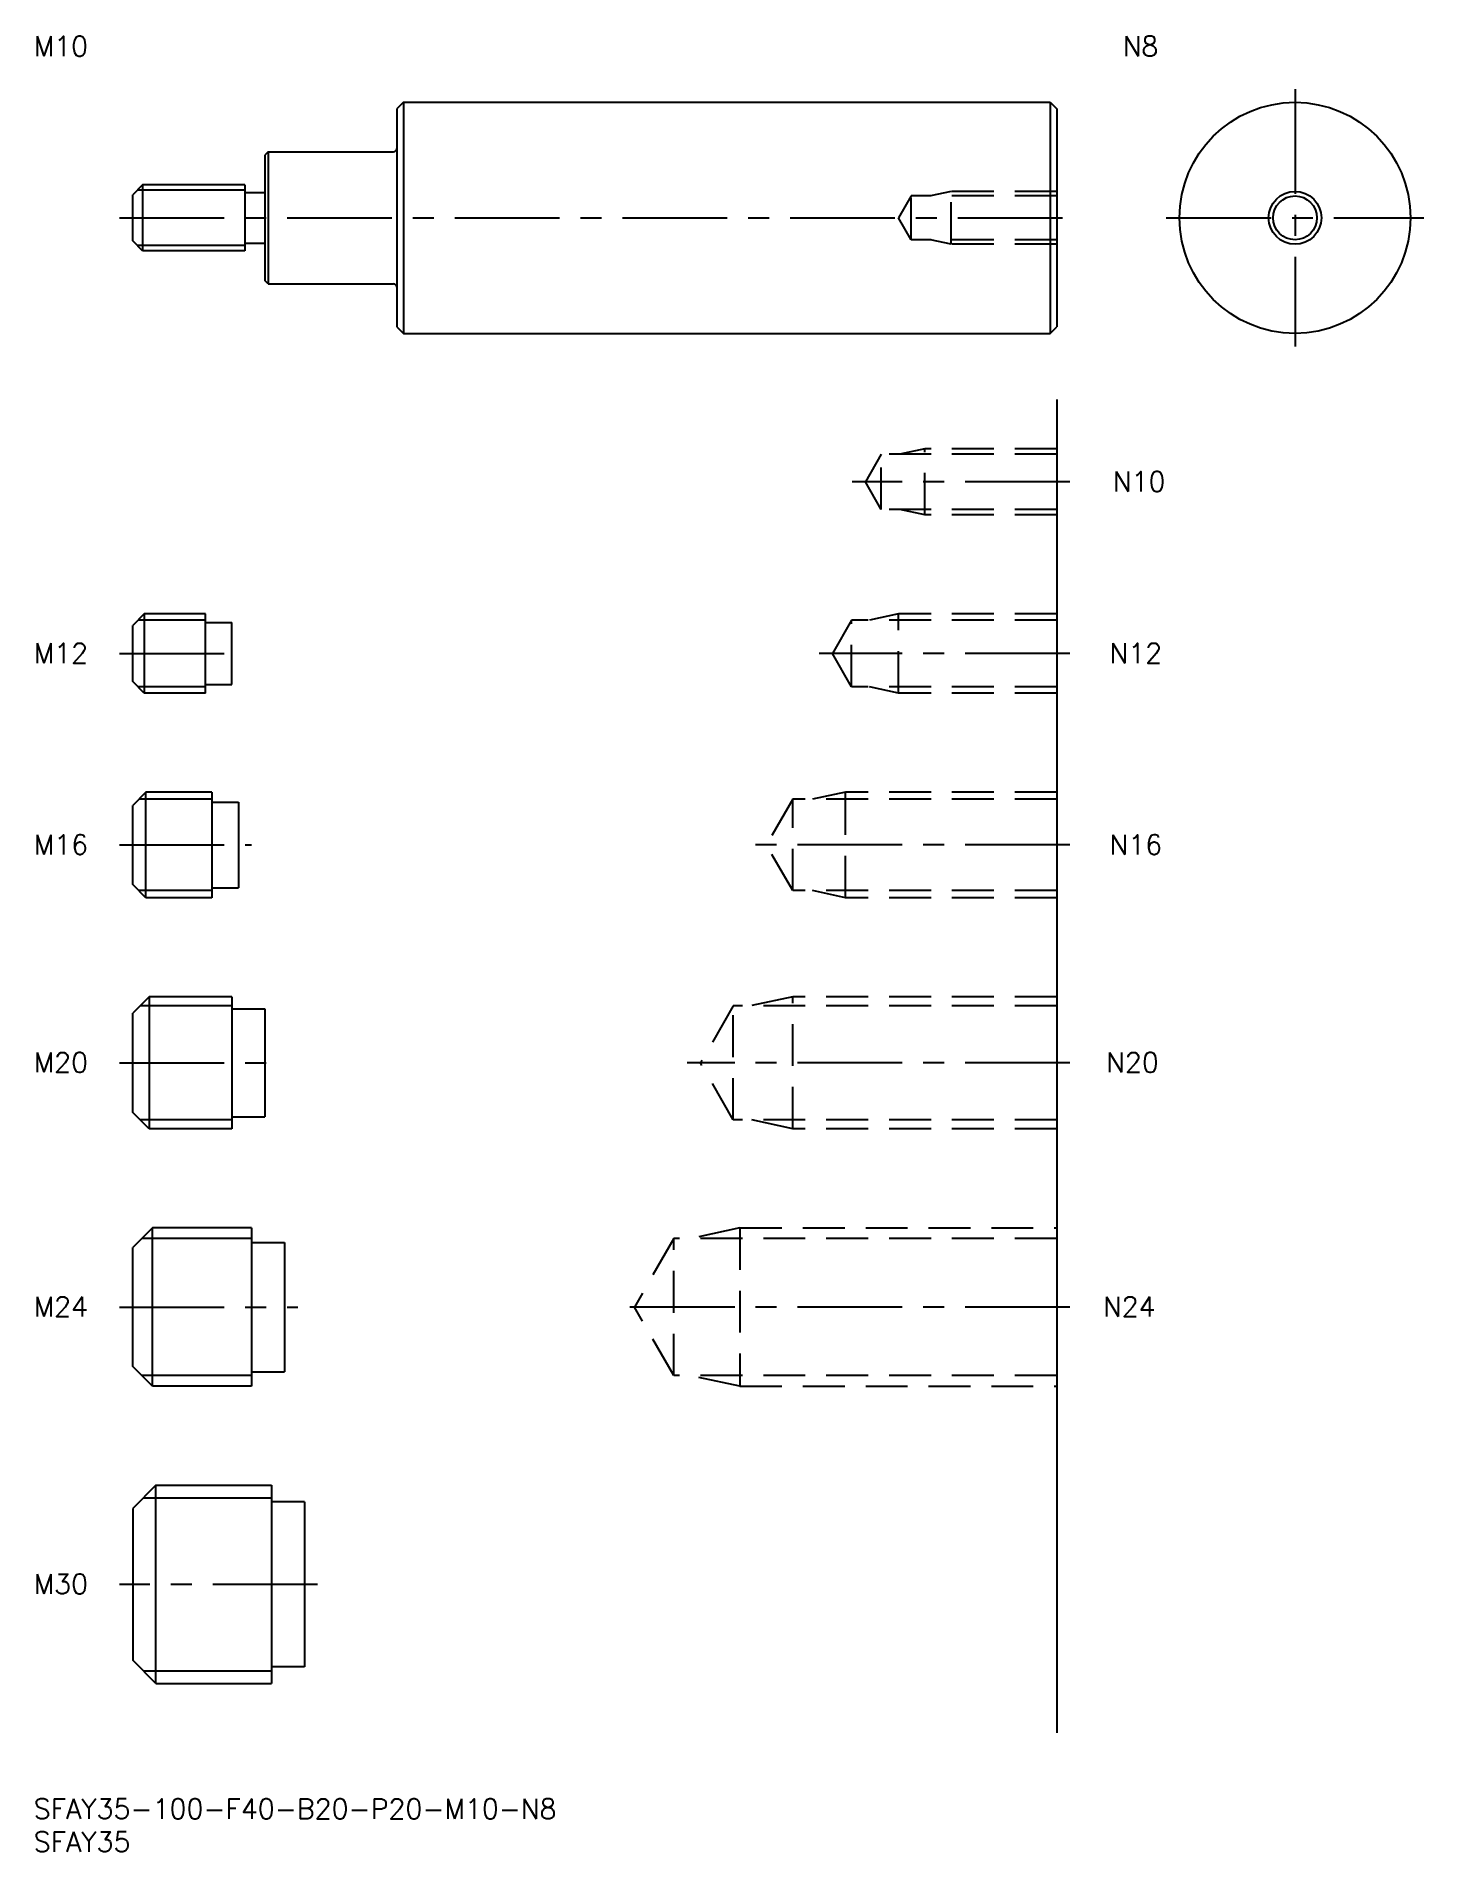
# Model space of a CAD drawing. Extents: x 0 to 211, y -8 to 267.
import ezdxf

# ---------------------------------------------------------------- set-up
doc = ezdxf.new("R2010")
doc.units = 0
doc.header["$LTSCALE"] = 0.5
doc.linetypes.add('CENTER', pattern=[50.8, 31.75, -6.35, 6.35, -6.35])
doc.linetypes.add('DASHED', pattern=[19.05, 12.7, -6.35])
for name, color, linetype in [('MSM_CENTER', 1, 'CENTER'), ('MSM_CONTINUOUS', 7, 'CONTINUOUS'), ('MSM_DASHED', 4, 'DASHED'), ('MSM_NARROW', 5, 'CONTINUOUS'), ('MSM_PART_NUMBER', 7, 'CONTINUOUS')]:
    doc.layers.add(name, color=color, linetype=linetype)
doc.styles.get("Standard").update_dxf_attribs({"font": 'txt.shx', "height": 1, "bigfont": 'bigfont.shx'})

# ---------------------------------------------------------------- blocks, each defined once
blk = doc.blocks.new('*U14')
at = {"layer": 'MSM_PART_NUMBER'}
blk.add_text('SFAY35-100-F40-B20-P20-M10-N8', height=3, dxfattribs=at).set_placement((0, -3))
blk = doc.blocks.new('*U15')
at = {"layer": 'MSM_PART_NUMBER'}
blk.add_text('SFAY35', height=3, dxfattribs=at).set_placement((0, -8))
blk = doc.blocks.new('*U16')
at = {"layer": 'MSM_PART_NUMBER'}
blk.add_text('M30', height=3, dxfattribs=at).set_placement((0, 31.06))
blk = doc.blocks.new('*U17')
at = {"layer": 'MSM_PART_NUMBER'}
blk.add_text('M24', height=3, dxfattribs=at).set_placement((0, 73.06))
blk = doc.blocks.new('*U18')
at = {"layer": 'MSM_PART_NUMBER'}
blk.add_text('M20', height=3, dxfattribs=at).set_placement((0, 110.06))
blk = doc.blocks.new('*U19')
at = {"layer": 'MSM_PART_NUMBER'}
blk.add_text('M16', height=3, dxfattribs=at).set_placement((0, 143.06))
blk = doc.blocks.new('*U20')
at = {"layer": 'MSM_PART_NUMBER'}
blk.add_text('M12', height=3, dxfattribs=at).set_placement((0, 172.06))
blk = doc.blocks.new('*U21')
at = {"layer": 'MSM_PART_NUMBER'}
blk.add_text('N24', height=3, dxfattribs=at).set_placement((162, 73.06))
blk = doc.blocks.new('*U22')
at = {"layer": 'MSM_PART_NUMBER'}
blk.add_text('N16', height=3, dxfattribs=at).set_placement((163, 143.06))
blk = doc.blocks.new('*U23')
at = {"layer": 'MSM_PART_NUMBER'}
blk.add_text('N12', height=3, dxfattribs=at).set_placement((163, 172.06))
blk = doc.blocks.new('*U24')
at = {"layer": 'MSM_PART_NUMBER'}
blk.add_text('N10', height=3, dxfattribs=at).set_placement((163.5, 198.06))
blk = doc.blocks.new('*U25')
at = {"layer": 'MSM_PART_NUMBER'}
blk.add_text('M10', height=3, dxfattribs=at).set_placement((0, 264))
blk = doc.blocks.new('*U26')
at = {"layer": 'MSM_PART_NUMBER'}
blk.add_text('N8', height=3, dxfattribs=at).set_placement((165, 264))
blk = doc.blocks.new('*U27')
at = {"layer": 'MSM_PART_NUMBER'}
blk.add_text('N20', height=3, dxfattribs=at).set_placement((162.5, 110.06))

msp = doc.modelspace()

# ---------------------------------------------------------------- linework, layer by layer
at = {"layer": 'MSM_CENTER'}
for p, q in [((191.1, 259), (191.1, 220)), ((13, 239.5), (157, 239.5)), ((171.6, 239.5), (210.6, 239.5)), ((157, 199.5), (124, 199.5)), ((13, 173.5), (32, 173.5)), ((157, 173.5), (119, 173.5)), ((13, 144.5), (33, 144.5)), ((157, 144.5), (109, 144.5)), ((13, 111.5), (37, 111.5)), ((157, 111.5), (99, 111.5)), ((13, 74.5), (40, 74.5)), ((157, 74.5), (89, 74.5)), ((43, 32.5), (13, 32.5))]:
    msp.add_line(p, q, dxfattribs=at)
at = {"layer": 'MSM_CONTINUOUS'}
for p, q in [((56, 257), (55, 256)), ((55, 256), (55, 223)), ((56, 257), (154, 257)), ((56, 257), (56, 222)), ((154, 257), (154, 222)), ((154, 257), (155, 256)), ((155, 256), (155, 223)), ((35.5, 249.5), (35, 249)), ((35, 249), (35, 230)), ((35.5, 249.5), (54.5, 249.5)), ((35.5, 249.5), (35.5, 229.5)), ((16.5, 244.5), (15, 243)), ((15, 236), (15, 243)), ((32, 244.5), (16.5, 244.5)), ((16.5, 244.5), (16.5, 234.5)), ((32, 244.5), (32, 234.5)), ((32, 243.35), (35, 243.35)), ((16.5, 234.5), (15, 236)), ((32, 234.5), (16.5, 234.5)), ((32, 235.65), (35, 235.65)), ((35.5, 229.5), (35, 230)), ((35.5, 229.5), (54.5, 229.5)), ((55, 223), (56, 222)), ((154, 222), (155, 223)), ((56, 222), (154, 222)), ((155, 212), (155, 10)), ((16.75, 179.5), (15, 177.75)), ((26, 179.5), (16.75, 179.5)), ((16.75, 179.5), (16.75, 167.5)), ((26, 167.5), (26, 179.5)), ((15, 169.25), (15, 177.75)), ((26, 178.2), (30, 178.2)), ((30, 168.8), (30, 178.2)), ((16.75, 167.5), (15, 169.25)), ((26, 168.8), (30, 168.8)), ((26, 167.5), (16.75, 167.5)), ((17, 152.5), (15, 150.5)), ((27, 152.5), (17, 152.5)), ((17, 136.5), (17, 152.5)), ((27, 152.5), (27, 136.5)), ((15, 138.5), (15, 150.5)), ((27, 151), (31, 151)), ((31, 151), (31, 138)), ((17, 136.5), (15, 138.5)), ((27, 138), (31, 138)), ((27, 136.5), (17, 136.5)), ((17.5, 121.5), (15, 119)), ((30, 121.5), (17.5, 121.5)), ((17.5, 121.5), (17.5, 101.5)), ((30, 121.5), (30, 101.5)), ((15, 104), (15, 119)), ((30, 119.7), (35, 119.7)), ((35, 119.7), (35, 103.3)), ((17.5, 101.5), (15, 104)), ((30, 103.3), (35, 103.3)), ((30, 101.5), (17.5, 101.5)), ((18, 86.5), (15, 83.5)), ((33, 86.5), (18, 86.5)), ((18, 62.5), (18, 86.5)), ((33, 86.5), (33, 62.5)), ((15, 65.5), (15, 83.5)), ((33, 84.3), (38, 84.3)), ((38, 84.3), (38, 64.7)), ((18, 62.5), (15, 65.5)), ((33, 64.7), (38, 64.7)), ((33, 62.5), (18, 62.5)), ((18.5, 47.5), (15, 44)), ((18.5, 47.5), (36, 47.5)), ((18.5, 17.5), (18.5, 47.5)), ((36, 47.5), (36, 17.5)), ((41, 45), (36, 45)), ((41, 45), (41, 20)), ((15, 44), (15, 21)), ((18.5, 17.5), (15, 21)), ((41, 20), (36, 20)), ((18.5, 17.5), (36, 17.5))]:
    msp.add_line(p, q, dxfattribs=at)
for radius in [17.5, 3.32]:
    msp.add_circle((191.1, 239.5), radius, dxfattribs=at)
for centre, start, end in [((54.5, 250), 270, 0), ((54.5, 229), 0, 90)]:
    msp.add_arc(centre, 0.5, start, end, dxfattribs=at)
at = {"layer": 'MSM_DASHED'}
for p, q in [((132.92, 242.82), (131, 239.5)), ((132.92, 236.18), (132.92, 242.82)), ((155, 242.82), (132.92, 242.82)), ((139, 243.5), (135.87, 242.82)), ((139, 235.5), (139, 243.5)), ((155, 243.5), (139, 243.5)), ((132.92, 236.18), (131, 239.5)), ((155, 236.18), (132.92, 236.18)), ((139, 235.5), (135.87, 236.18)), ((155, 235.5), (139, 235.5)), ((128.42, 203.69), (126, 199.5)), ((128.42, 195.31), (128.42, 203.69)), ((155, 203.69), (128.42, 203.69)), ((135, 204.5), (131.25, 203.69)), ((135, 194.5), (135, 204.5)), ((155, 204.5), (135, 204.5)), ((128.42, 195.31), (126, 199.5)), ((155, 195.31), (128.42, 195.31)), ((135, 194.5), (131.25, 195.31)), ((155, 194.5), (135, 194.5)), ((131, 179.5), (126.62, 178.55)), ((131, 167.5), (131, 179.5)), ((155, 179.5), (131, 179.5)), ((123.92, 178.55), (121, 173.5)), ((123.92, 168.45), (123.92, 178.55)), ((155, 178.55), (123.92, 178.55)), ((123.92, 168.45), (121, 173.5)), ((155, 168.45), (123.92, 168.45)), ((131, 167.5), (126.62, 168.45)), ((155, 167.5), (131, 167.5)), ((114.99, 151.42), (111, 144.5)), ((114.99, 137.58), (114.99, 151.42)), ((155, 151.42), (114.99, 151.42)), ((123, 152.5), (118, 151.42)), ((123, 136.5), (123, 152.5)), ((155, 152.5), (123, 152.5)), ((114.99, 137.58), (111, 144.5)), ((155, 137.58), (114.99, 137.58)), ((123, 136.5), (118, 137.58)), ((155, 136.5), (123, 136.5)), ((115, 121.5), (108.75, 120.15)), ((155, 121.5), (115, 121.5)), ((115, 101.5), (115, 121.5)), ((105.99, 120.15), (101, 111.5)), ((155, 120.15), (105.99, 120.15)), ((105.99, 102.85), (105.99, 120.15)), ((105.99, 102.85), (101, 111.5)), ((155, 102.85), (105.99, 102.85)), ((115, 101.5), (108.75, 102.85)), ((155, 101.5), (115, 101.5)), ((107, 86.5), (99.5, 84.88)), ((107, 86.5), (155, 86.5)), ((107, 86.5), (107, 62.5)), ((96.99, 84.88), (91, 74.5)), ((96.99, 64.12), (96.99, 84.88)), ((155, 84.88), (96.99, 84.88)), ((96.99, 64.12), (91, 74.5)), ((155, 64.12), (96.99, 64.12)), ((107, 62.5), (99.5, 64.12)), ((107, 62.5), (155, 62.5))]:
    msp.add_line(p, q, dxfattribs=at)
at = {"layer": 'MSM_NARROW'}
for p, q in [((32, 243.69), (15.69, 243.69)), ((32, 235.31), (15.69, 235.31)), ((26, 178.55), (15.8, 178.55)), ((26, 168.45), (15.8, 168.45)), ((27, 151.42), (15.92, 151.42)), ((27, 137.58), (15.92, 137.58)), ((30, 120.15), (16.15, 120.15)), ((30, 102.85), (16.15, 102.85)), ((33, 84.88), (16.38, 84.88)), ((33, 64.12), (16.38, 64.12)), ((16.61, 45.61), (36, 45.61)), ((16.61, 19.39), (36, 19.39))]:
    msp.add_line(p, q, dxfattribs=at)
msp.add_circle((191.1, 239.5), 4, dxfattribs=at)

# ---------------------------------------------------------------- block references
at = {"layer": 'MSM_CONTINUOUS'}
for name in ['*U25', '*U26', '*U24', '*U20', '*U23', '*U19', '*U22', '*U18', '*U27', '*U17', '*U21', '*U16', '*U14', '*U15']:
    msp.add_blockref(name, (0, 0), dxfattribs=at)

doc.saveas('drawing.dxf')
